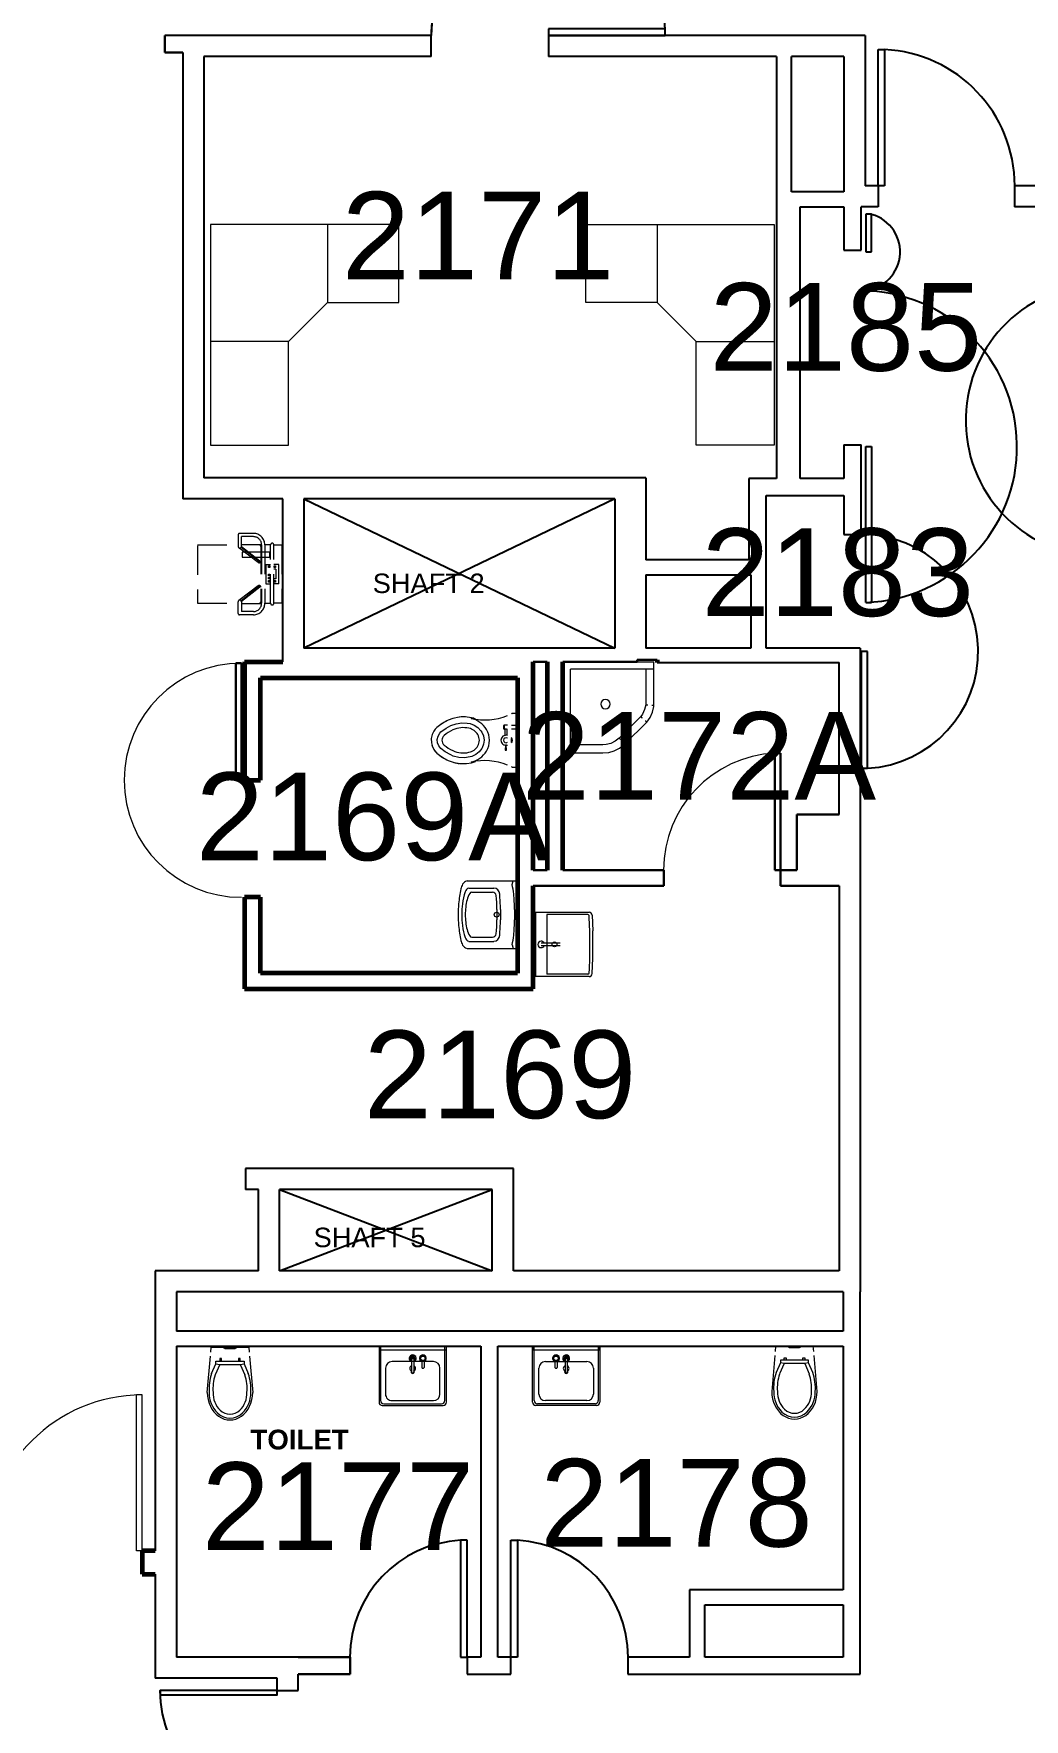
# Model space of a CAD drawing. Header units: inches. Extents: x -281 to 5521, y -151 to 3105.
# Drawn here: x 4434 to 4739, y 1629 to 2148 of the extents above; entities that cross this region are included whole.
import ezdxf

# ---------------------------------------------------------------- set-up
doc = ezdxf.new("R2010")
doc.units = ezdxf.units.IN
doc.header["$LTSCALE"] = 48
doc.header["$MEASUREMENT"] = 0
doc.linetypes.add('Hidden', pattern=[0.28125, 0.1875, -0.09375])
doc.layers.get('0').update_dxf_attribs({"linetype": 'CONTINUOUS'})
for name, color, linetype in [('A-ANNO-RNUM', 4, 'CONTINUOUS'), ('A-ANNO-TEXT', 4, 'CONTINUOUS'), ('A-DOOR', 2, 'CONTINUOUS'), ('A-SHAFT', 1, 'CONTINUOUS'), ('A-WALL-FULL', 6, 'CONTINUOUS')]:
    doc.layers.add(name, color=color, linetype=linetype)
for name, color, linetype, lineweight in [('A-FURN-1', 8, 'CONTINUOUS', 13), ('P-SANR-FIXT', 2, 'CONTINUOUS', 9), ('Q-SPCQ', 91, 'CONTINUOUS', 9)]:
    doc.layers.add(name, color=color, linetype=linetype, lineweight=lineweight)
doc.styles.add('ARIAL', font='arial.ttf')
doc.styles.add('Arial_B', font='arialbd.ttf', dxfattribs={"height": 6.088537})

# ---------------------------------------------------------------- blocks, each defined once
blk = doc.blocks.new('*U151')
for p, q in [((0, 0), (0, 0)), ((-46, 0), (-46, 0))]:
    blk.add_line(p, q)
blk.add_lwpolyline([(0, 0), (0, -46), (-1.75, -46), (-1.75, 0)], close=True)
blk.add_arc((0, 0), 46, 180, 270)
blk = doc.blocks.new('RA Door-Sngl Flsh - 3_-6_ x 7_-0_ NRS-737608-FIRE LIFE SAFETY PLAN- 2ND FLOOR')
at = {"layer": 'A-DOOR'}
for p, q in [((21, 4.625), (21, 2.625)), ((63, 4.625), (21, 4.625)), ((21, 2.625), (63, 2.625)), ((63, 2.625), (63, 4.625))]:
    blk.add_line(p, q, dxfattribs=at)
blk.add_arc((21, 2.625), 42.048, 2.72631, 180, dxfattribs=at)
blk = doc.blocks.new('RA Door-Sngl Flsh - 3_-0_ x 7_-0_ 90 MIN_-1559721-FIRE LIFE SAFETY PLAN- 2ND FLOOR')
at = {"layer": 'A-DOOR'}
for p, q in [((18, 5.25), (18, 3.25)), ((54, 5.25), (18, 5.25)), ((54, 3.25), (54, 5.25)), ((18, 3.25), (54, 3.25))]:
    blk.add_line(p, q, dxfattribs=at)
for start in [3.1798, 170.8186]:
    blk.add_arc((18, 3.25), 36.06, start, 180, dxfattribs=at)
blk = doc.blocks.new('RA Door-Sngl Flsh - 3_-6_ x 7_-0_ 90 MIN-782530-FIRE LIFE SAFETY PLAN- 2ND FLOOR')
at = {"layer": 'A-DOOR'}
for p, q in [((19, -3.25), (21, -3.25)), ((19, -45.25), (19, -3.25)), ((21, -3.25), (21, -45.25)), ((21, -45.25), (19, -45.25))]:
    blk.add_line(p, q, dxfattribs=at)
blk.add_arc((21, -3.25), 42.05, 180, 267.2737, dxfattribs=at)
blk = doc.blocks.new('Work Station Temp - 96_ x 96_-1623091-SECOND FLOOR PLAN')
at = {"layer": 'A-FURN-1'}
for p, q in [((-3.19, -21.49), (-3.19, -89.49)), ((54.81, -21.49), (-3.19, -21.49)), ((32.81, -21.49), (32.81, -45.49)), ((54.81, -45.49), (54.81, -21.49)), ((20.81, -57.49), (32.81, -45.49)), ((32.81, -45.49), (54.81, -45.49)), ((20.81, -57.49), (-3.19, -57.49)), ((20.81, -89.49), (20.81, -57.49)), ((-3.19, -89.49), (20.81, -89.49))]:
    blk.add_line(p, q, dxfattribs=at)
blk = doc.blocks.new('Work Station Temp - 96_ x 96_-1623519-SECOND FLOOR PLAN')
at = {"layer": 'A-FURN-1'}
for p, q in [((-3.19, 89.49), (20.81, 89.49)), ((-3.19, 21.49), (-3.19, 89.49)), ((20.81, 89.49), (20.81, 57.49)), ((20.81, 57.49), (-3.19, 57.49)), ((20.81, 57.49), (32.81, 45.49)), ((32.81, 45.49), (54.81, 45.49)), ((32.81, 21.49), (32.81, 45.49)), ((54.81, 45.49), (54.81, 21.49)), ((54.81, 21.49), (-3.19, 21.49))]:
    blk.add_line(p, q, dxfattribs=at)
blk = doc.blocks.new('Sink-Kohler - Sink-Kohler-Soho-K-2084-1501764-SECOND FLOOR INFUSION PLAN')
at = {"layer": 'P-SANR-FIXT'}
for p, q in [((-10.38, -15.53), (-10.38, 0)), ((10.38, -15.53), (10.38, 0)), ((-9.31, -1.67), (-10.38, -1.34)), ((-1.61, -0.9), (1.61, -0.9)), ((9.31, -1.67), (10.38, -1.34)), ((-8.21, -14.97), (-8.21, -7.33)), ((-6.92, -14.06), (-6.92, -7.69)), ((-1.61, -5.22), (1.61, -5.22)), ((-1.61, -6.33), (1.61, -6.33)), ((6.92, -14.06), (6.92, -7.69)), ((8.21, -14.97), (8.21, -7.33))]:
    blk.add_line(p, q, dxfattribs=at)
blk.add_circle((0, -6.41), 0.75, dxfattribs=at)
for centre, radius, start, end in [((-4.6, -19.75), 18.68, 95.3942, 104.6058), ((-1.01, -57.75), 56.85, 90.6058, 95.3942), ((1.01, -57.75), 56.85, 84.6058, 89.3942), ((4.6, -19.75), 18.68, 75.3942, 84.6058), ((-6.35, -7.33), 1.85, 90, 180), ((-5.75, -7.69), 1.16, 99.768, 180), ((-1.01, -62.08), 56.85, 90.6058, 95.3942), ((-1.01, -63.18), 56.85, 90.6058, 94.9838), ((1.01, -62.08), 56.85, 84.6058, 89.3942), ((1.01, -63.18), 56.85, 85.0162, 89.3942), ((5.75, -7.69), 1.16, 0, 80.232), ((6.35, -7.33), 1.85, 0, 90), ((-8.45, -15.14), 1.97, 191.3986, 242.6014), ((-6.4, -14.31), 1.92, 199.9241, 250.0759), ((-6.07, -13.97), 0.846, 186.0752, 237.1421), ((-3.08, -9.34), 6.35, 237.1421, 256.0794), ((0.03, 3.21), 19.29, 256.0794, 269.9206), ((-0.03, 3.21), 19.29, 270.0794, 283.9206), ((3.08, -9.34), 6.35, 283.9206, 302.8579), ((6.07, -13.97), 0.846, 302.8579, 353.9248), ((6.4, -14.31), 1.92, 289.9241, 340.0759), ((8.45, -15.14), 1.97, 297.3986, 348.6014), ((-6.77, -11.91), 5.61, 242.6014, 258.0759), ((1.4, 26.8), 45.17, 258.0759, 263.9241), ((-1.72, -1.42), 15.64, 250.0759, 263.9241), ((-0.04, 14.38), 31.53, 263.9241, 270.0759), ((-0.04, 13.24), 31.53, 263.9241, 270.0759), ((0.04, 14.38), 31.53, 269.9241, 276.0759), ((0.04, 13.24), 31.53, 269.9241, 276.0759), ((1.72, -1.42), 15.64, 276.0759, 289.9241), ((-1.4, 26.8), 45.17, 276.0759, 281.9241), ((6.77, -11.91), 5.61, 281.9241, 297.3986)]:
    blk.add_arc(centre, radius, start, end, dxfattribs=at)
blk = doc.blocks.new('Sink_Houskeeping - Cast_Iron-0-White-835367-SECOND FLOOR INFUSION PLAN')
at = {"layer": 'P-SANR-FIXT'}
for p, q in [((-11.79, 14), (-14, 14)), ((-14, 13.12), (-14, 14)), ((-14, 8.87), (-14, 13.12)), ((-0.7, 14), (-11.79, 14)), ((-11.79, 14), (-11.79, 13.12)), ((-11.79, 13.12), (-11.79, -11.73)), ((-11.79, 11.5), (-0.81, 11.5)), ((11.25, 5.07), (4.53, 11.79)), ((2.85, 9.94), (9.47, 3.32)), ((11.5, -1.7), (11.5, -11.73)), ((14, -11.73), (14, -1.7)), ((13.12, -11.73), (-11.79, -11.73)), ((13.12, -11.73), (14, -11.73)), ((14, -14), (14, -11.73))]:
    blk.add_line(p, q, dxfattribs=at)
at = {"layer": 'P-SANR-FIXT', "flags": 128}
for points in [[(-0.81, 11.5), (0.67, 11.15), (2.05, 10.5), (2.85, 9.94)], [(4.53, 11.79), (3.07, 12.8), (1.45, 13.53), (-0.27, 13.95), (-0.67, 14)], [(9.47, 3.32), (9.48, 3.33), (9.53, 3.38), (9.6, 3.44), (9.69, 3.53), (9.79, 3.64), (9.9, 3.75)], [(9.47, 3.32), (10.41, 2.11), (11.08, 0.74), (11.44, -0.75), (11.5, -1.7)], [(14, -1.7), (13.84, 0.07), (13.36, 1.78), (12.57, 3.37), (11.51, 4.79), (11.25, 5.07)]]:
    blk.add_lwpolyline(points, dxfattribs=at)
at = {"layer": 'P-SANR-FIXT'}
for start, end in [(0, 180), (180, 360)]:
    blk.add_arc((-1.03, -0.91), 1.44, start, end, dxfattribs=at)
for points in [[(-0.81, 11.5), (-0.81, 11.5), (-0.81, 11.56), (-0.8, 11.79), (-0.78, 12), (-0.78, 12.11)], [(-0.7, 13.39), (-0.7, 13.5), (-0.69, 13.71), (-0.67, 13.94), (-0.67, 14), (-0.67, 14)], [(10.81, 4.65), (10.85, 4.68), (10.89, 4.72), (10.93, 4.76)], [(10.93, 4.76), (10.96, 4.79), (11, 4.83), (11.03, 4.86)], [(11.03, 4.86), (11.06, 4.89), (11.09, 4.92), (11.12, 4.95)], [(11.12, 4.95), (11.15, 4.97), (11.17, 5), (11.19, 5.02)], [(11.19, 5.02), (11.23, 5.05), (11.25, 5.07), (11.25, 5.07)]]:
    blk.add_open_spline(points, degree=3, dxfattribs=at)
for points, knots in [([(2.85, 9.94), (2.85, 9.94), (2.86, 9.95), (2.91, 10.01), (3, 10.11), (3.08, 10.2), (3.16, 10.29), (3.23, 10.36), (3.26, 10.39)], [-1, -1, -1, -1, -0.857143, -0.571429, -0.428571, -0.285714, -0.142857, 0, 0, 0, 0]), ([(4.12, 11.34), (4.16, 11.39), (4.26, 11.49), (4.39, 11.64), (4.5, 11.76), (4.53, 11.79), (4.53, 11.79)], [-1, -1, -1, -1, -0.785714, -0.571429, -0.285714, 0, 0, 0, 0])]:
    blk.add_open_spline(points, degree=3, knots=knots, dxfattribs=at)
blk = doc.blocks.new('Single-Flush - 36_ x 84_-736925-SECOND FLOOR INFUSION PLAN')
at = {"layer": 'A-DOOR', "lineweight": 30}
for p, q in [((16.25, 2.44), (16.25, 38.46)), ((18, 38.46), (16.25, 38.46)), ((18, 2.44), (18, 38.46)), ((18, 2.44), (16.25, 2.44))]:
    blk.add_line(p, q, dxfattribs=at)
at = {"layer": 'A-DOOR', "lineweight": 9}
blk.add_arc((18, 2.44), 36.07, 92.7812, 180, dxfattribs=at)
blk = doc.blocks.new('Single-Flush 180swing - 36_ x 84_ 180 SWING-1380681-SECOND FLOOR INFUSION PLAN')
at = {"layer": 'A-DOOR', "lineweight": 30}
for p, q in [((18, 5.1875), (54, 5.1875)), ((18, 3.4375), (18, 5.1875)), ((18, 3.4375), (54, 3.4375)), ((54, 3.4375), (54, 5.1875))]:
    blk.add_line(p, q, dxfattribs=at)
at = {"layer": 'A-DOOR', "lineweight": 9}
blk.add_arc((18, 3.4375), 36.0666, 360, 180, dxfattribs=at)
blk = doc.blocks.new('5002 - 5002-1042310-SECOND FLOOR INFUSION PLAN')
at = {"layer": 'Q-SPCQ', "linetype": 'Hidden', "lineweight": 18}
for p, q in [((-9, -2.5), (-9, 0)), ((-9, 0), (9, 0)), ((9, -2.5), (-9, -2.5)), ((9, -3.5), (-9, -3.5)), ((-9, -3.5), (-9, -5.25)), ((-5.25, -3.75), (-6.75, -3.75)), ((-6.75, -3.75), (-6.75, -12.25)), ((-5.25, -12.25), (-5.25, -3.75)), ((-3, -1), (-3, -2.5)), ((3, -1), (-3, -1)), ((-3, -5), (-3, -3.5)), ((-3, -5), (3, -5)), ((-2.5, -2.43), (-2.5, -1.97)), ((-2.5, -1.97), (-2, -1.97)), ((-2, -2.43), (-2.5, -2.43)), ((-2.5, -4.17), (-2.5, -3.7)), ((-2.5, -3.7), (-2, -3.7)), ((-2, -4.17), (-2.5, -4.17)), ((-2, -1.97), (-2, -2.43)), ((-2, -3.7), (-2, -4.17)), ((-1.5, -1.87), (1.5, -1.87)), ((-1.5, -1.87), (-1.5, -2.5)), ((0, -4.17), (0, -3.7)), ((0, -3.7), (0.5, -3.7)), ((0.5, -4.17), (0, -4.17)), ((0.5, -3.7), (0.5, -4.17)), ((1, -4.17), (1, -3.7)), ((1, -3.7), (1.5, -3.7)), ((1.5, -4.17), (1, -4.17)), ((1.5, -1.87), (1.5, -2.5)), ((1.5, -3.7), (1.5, -4.17)), ((2, -2.43), (2, -1.97)), ((2, -1.97), (2.5, -1.97)), ((2.5, -2.43), (2, -2.43)), ((2, -4.17), (2, -3.7)), ((2, -3.7), (2.5, -3.7)), ((2.5, -4.17), (2, -4.17)), ((2.5, -1.97), (2.5, -2.43)), ((2.5, -3.7), (2.5, -4.17)), ((3, -1), (3, -2.5)), ((3, -5), (3, -3.5)), ((9, 0), (9, -2.5)), ((9, -5.25), (9, -3.5)), ((-12.54, -8.79), (-12.54, -13.04)), ((-11.54, -8.79), (-11.54, -12.47)), ((-9, -5.25), (9, -5.25)), ((-9, -6.25), (-9, -12.47)), ((-9, -6.25), (9, -6.25)), ((-9, -6.5), (9.04, -6.5)), ((-4.03, -6.86), (-8.42, -12.48)), ((-3.83, -7.02), (-8.19, -12.58)), ((-3.6, -7.3), (-8.1, -13.3)), ((3.6, -7.3), (8.1, -13.3)), ((3.83, -7.02), (8.19, -12.58)), ((4.03, -6.86), (8.42, -12.48)), ((9.04, -12.47), (9.04, -6.22)), ((11.54, -8.79), (11.54, -12.47)), ((12.54, -8.79), (12.54, -13.04)), ((-12.1, -13.47), (-8.5, -13.47)), ((-8.5, -12.47), (-11.54, -12.47)), ((-9, -26), (-9, -13.47)), ((-6.75, -12.25), (-5.25, -12.25)), ((8.5, -12.47), (11.54, -12.47)), ((12.1, -13.47), (8.5, -13.47)), ((9, -26), (9, -13.47)), ((-8.75, -26), (9, -26))]:
    blk.add_line(p, q, dxfattribs=at)
for centre, radius, start, end in [((-9, -3), 0.5, 90, 270), ((9, -3), 0.5, 270, 90), ((-9, -8.79), 3.54, 90, 180), ((-9, -8.79), 2.54, 90, 180), ((-8.5, -7), 0.5, 90, 180), ((-3.93, -6.94), 0.125, 322, 142), ((-4, -7), 0.5, 323.1301, 90), ((4, -7), 0.5, 90, 216.8699), ((3.93, -6.94), 0.125, 38, 218), ((8.5, -7), 0.5, 360, 90), ((9, -8.79), 3.54, 0, 90), ((9, -8.79), 2.54, 0, 90), ((-12.1, -13.04), 0.438, 180, 270), ((-8.5, -12.97), 0.5, 270, 90), ((8.5, -12.97), 0.5, 90, 270), ((12.1, -13.04), 0.438, 270, 0)]:
    blk.add_arc(centre, radius, start, end, dxfattribs=at)
blk = doc.blocks.new('Toilet-Kohler-Kingston-4325 - Vitreous_China-0-White-1489631-SECOND FLOOR INFUSION PLAN')
at = {"layer": 'P-SANR-FIXT'}
for p, q in [((1636.7, 754.12), (1635.38, 754.55)), ((1649.52, 755.85), (1647.89, 755.85)), ((1649.52, 752.37), (1649.52, 755.85)), ((1647.77, 748.1), (1647.7, 748.16)), ((1647.77, 747.1), (1647.77, 748.1)), ((1649.52, 739.35), (1649.52, 750.83)), ((1647.7, 747.04), (1647.77, 747.1)), ((1635.38, 740.65), (1636.63, 741.08)), ((1647.89, 739.35), (1649.52, 739.35))]:
    blk.add_line(p, q, dxfattribs=at)
at = {"layer": 'P-SANR-FIXT', "flags": 128}
for points in [[(1628.27, 753.8), (1626.38, 752.75), (1624.8, 751.55)], [(1635.38, 754.55), (1633.5, 754.81), (1631.6, 754.74), (1629.73, 754.35), (1628.27, 753.8)], [(1629.04, 752.12), (1630.68, 752.69), (1632.4, 752.95), (1634.14, 752.89), (1634.98, 752.74)], [(1624.8, 751.55), (1623.94, 750.57), (1623.34, 749.42), (1623.04, 748.14), (1623.07, 746.84), (1623.42, 745.58), (1624.07, 744.45), (1624.8, 743.65)], [(1626.03, 745.04), (1625.36, 745.85), (1624.96, 746.82), (1624.88, 747.87), (1625.12, 748.89), (1625.66, 749.78), (1626.03, 750.16)], [(1626.03, 750.16), (1627.64, 751.36), (1629.04, 752.12)], [(1634.98, 752.74), (1636.26, 752.29), (1637.4, 751.54), (1638.33, 750.55), (1638.63, 750.09)], [(1638.63, 750.09), (1639.13, 748.93), (1639.31, 747.69), (1639.17, 746.44), (1638.72, 745.27), (1638.63, 745.12)], [(1624.8, 743.65), (1626.53, 742.35), (1628.27, 741.4)], [(1629.04, 743.09), (1627.29, 744.07), (1626.03, 745.04)], [(1634.98, 742.46), (1633.25, 742.24), (1631.52, 742.34), (1629.83, 742.76), (1629.04, 743.09)], [(1638.63, 745.12), (1637.8, 744.04), (1636.74, 743.19), (1635.51, 742.61), (1634.98, 742.46)], [(1628.27, 741.4), (1630.06, 740.76), (1631.93, 740.43), (1633.84, 740.42), (1635.38, 740.65)]]:
    blk.add_lwpolyline(points, dxfattribs=at)
at = {"layer": 'P-SANR-FIXT'}
for centre, radius, start, end in [((1634.25, 740.79), 14.32, 114.704, 131.296), ((1632.93, 743.67), 11.16, 86.648, 96), ((1639.48, 772.7), 18.83, 257.296, 291.8111), ((1633.72, 747.17), 7.34, 30.704, 77.296), ((1633.72, 747.17), 7.56, 67.1743, 77.296), ((1639.48, 772.7), 18.83, 295.9548, 296.5385), ((1628.27, 747.6), 5.26, 131.296, 147.5306), ((1628.27, 747.6), 1.93, 131.296, 228.704), ((1634.25, 740.79), 11, 114.704, 131.296), ((1632.93, 743.67), 7.83, 77.296, 114.704), ((1633.72, 747.17), 4.24, 30.704, 77.296), ((1634.45, 747.6), 3.4, 329.296, 30.704), ((1634.45, 747.6), 6.49, 329.296, 30.704), ((1646.77, 747.6), 1.25, 0, 40.9514), ((1646.77, 747.6), 1.25, 319.0486, 0), ((1628.27, 747.6), 5.26, 196.2347, 228.704), ((1634.25, 754.41), 14.32, 228.704, 245.296), ((1634.25, 754.41), 11, 228.704, 245.296), ((1632.93, 751.54), 7.83, 245.296, 282.704), ((1633.72, 748.03), 4.24, 282.704, 329.296), ((1633.72, 748.03), 7.34, 282.704, 329.296), ((1632.93, 751.54), 11.16, 254.648, 264), ((1639.48, 722.5), 18.83, 68.2027, 102.704), ((1633.72, 748.03), 7.56, 282.704, 292.8257), ((1639.48, 722.5), 18.83, 63.4615, 64.0799)]:
    blk.add_arc(centre, radius, start, end, dxfattribs=at)
blk = doc.blocks.new('Flush valve - LH - FLUSH VALVE-1600519-SECOND FLOOR INFUSION PLAN')
at = {"layer": 'P-SANR-FIXT'}
for p, q in [((-1.5, 0.12), (-3.1, 0.23)), ((-3.1, 0.2), (-3.1, 0)), ((-3.1, 0), (-3.1, -0.19)), ((-1.43, 0.38), (-1.5, 0.38)), ((-1.5, 0.14), (-1.5, 0.33)), ((3.48, 0.38), (1.43, 0.38)), ((3.39, 0.5), (3.39, 0.27)), ((4.61, 0.5), (3.39, 0.5)), ((3.5, 0.75), (3.5, 0.5)), ((4.5, 0.75), (3.5, 0.75)), ((3.5, 0.22), (3.5, 0)), ((3.5, 0), (3.5, -0.22)), ((4.5, 0.5), (4.5, 0.75)), ((4.61, -0.44), (4.61, 0.5)), ((-3.1, -0.22), (-1.5, -0.11)), ((-1.5, -0.32), (-1.5, -0.14)), ((-1.5, -0.37), (-1.43, -0.37)), ((1.43, -0.37), (3.48, -0.37)), ((3.36, -3.14), (3.21, -3.56)), ((4.64, -3.14), (3.36, -3.14)), ((3.39, -0.27), (3.39, -0.44)), ((3.5, -1.69), (3.5, -3.14)), ((4.5, -3.14), (4.5, -1.69)), ((4.79, -3.56), (4.64, -3.14))]:
    blk.add_line(p, q, dxfattribs=at)
for radius, start, end in [(1.53, 90, 197.1934), (0.751, 90, 217.1868), (1.53, 342.8066, 90), (0.751, 322.8132, 90)]:
    blk.add_arc((0, 0), radius, start, end, dxfattribs=at)
blk = doc.blocks.new('Sink-Kohler K-2084 with sensor faucet - Sink-Kohler K-2084 with sensor faucet-281926-SECOND FLOOR INFUSION PLAN')
at = {"layer": 'P-SANR-FIXT'}
for p, q in [((-9.91, -17.06), (-9.91, 0)), ((9.91, -0.51), (-9.91, -0.51)), ((9.17, -4.04), (-9.17, -4.04)), ((-9.17, -16.66), (-9.17, -4.04)), ((-0.37, -4.79), (-0.37, -5.67)), ((0.38, -5.67), (0.38, -4.79)), ((9.17, -16.66), (9.17, -4.04)), ((9.91, 0), (9.91, -17.06)), ((-9, -17.97), (-4.21, -18.22)), ((-4.21, -18.22), (4.21, -18.22)), ((9, -17.97), (4.21, -18.22))]:
    blk.add_line(p, q, dxfattribs=at)
at = {"layer": 'P-SANR-FIXT', "flags": 128}
for points in [[(-0.37, -2.29), (-0.37, -2.45), (-0.37, -2.91), (-0.37, -3.62), (-0.37, -4.47), (-0.37, -4.79)], [(0.38, -4.79), (0.38, -3.91), (0.38, -3.14), (0.38, -2.58), (0.38, -2.31), (0.38, -2.29)], [(-0.37, -5.67), (-0.37, -6.55), (-0.37, -7.32), (-0.37, -7.87), (-0.37, -8.15), (-0.37, -8.17)], [(0.38, -8.17), (0.38, -8.01), (0.38, -7.54), (0.38, -6.84), (0.38, -5.98), (0.38, -5.67)]]:
    blk.add_lwpolyline(points, dxfattribs=at)
at = {"layer": 'P-SANR-FIXT'}
blk.add_circle((0, -6.41), 0.75, dxfattribs=at)
for centre, radius, start, end in [((0, -2.29), 1, 360, 180), ((0, -2.29), 1, 180, 248.0606), ((0, -2.29), 1, 292.5389, 360), ((-9, -17.06), 0.912, 180, 270), ((-8.74, -16.66), 0.432, 180, 270), ((-0.23, 140.96), 158.28, 266.9175, 273.3082), ((8.74, -16.66), 0.432, 293.1383, 0), ((9, -17.06), 0.912, 270, 360)]:
    blk.add_arc(centre, radius, start, end, dxfattribs=at)
blk = doc.blocks.new('RA Door-Sngl Flsh - 3_-0_ x 7_-0_ NRS-643953-FIRE LIFE SAFETY PLAN- 2ND FLOOR')
at = {"layer": 'A-DOOR'}
for p, q in [((16, -2.625), (18, -2.625)), ((16, -38.625), (16, -2.625)), ((18, -2.625), (18, -38.625)), ((18, -38.625), (16, -38.625))]:
    blk.add_line(p, q, dxfattribs=at)
blk.add_arc((18, -2.625), 36.056, 180, 266.82017, dxfattribs=at)
blk = doc.blocks.new('RA Door-Sngl Flsh - 3_-0_ x 7_-0_ NRS-892230-FIRE LIFE SAFETY PLAN- 2ND FLOOR')
at = {"layer": 'A-DOOR'}
for p, q in [((16, 38.625), (16, 2.625)), ((18, 38.625), (16, 38.625)), ((18, 2.625), (18, 38.625)), ((16, 2.625), (18, 2.625))]:
    blk.add_line(p, q, dxfattribs=at)
blk.add_arc((18, 2.625), 36.056, 93.17983, 180, dxfattribs=at)
blk = doc.blocks.new('If_toilet_wall_hung_6505 - MANIFOLD_Wall_Hung_WC-641493-FIRE LIFE SAFETY PLAN- 2ND FLOOR')
at = {"layer": 'P-SANR-FIXT'}
for p, q in [((-1.97, 0), (1.97, 0)), ((-6.99, -13.98), (-6.05, -2.84)), ((-5.94, -1.59), (-5.81, 0)), ((-5.81, 0), (5.81, 0)), ((-5.65, -8.14), (-4.34, -5.12)), ((-4.34, -4.33), (4.32, -4.33)), ((-4.34, -5.12), (-4.34, -4.33)), ((-4.34, -5.12), (-3.16, -5.36)), ((-3.16, -3.54), (-3.16, -4.33)), ((-2.57, -3.54), (-3.16, -3.54)), ((-2.57, -4.33), (-2.57, -3.54)), ((-1.57, -0.39), (1.57, -0.39)), ((1.57, -0.39), (-1.57, -0.39)), ((-1.57, -0.39), (1.57, -0.39)), ((2.57, -3.54), (2.57, -4.33)), ((3.16, -3.54), (2.57, -3.54)), ((3.14, -5.36), (4.33, -5.12)), ((3.16, -4.33), (3.16, -3.54)), ((4.32, -4.33), (4.32, -5.12)), ((4.32, -5.12), (5.64, -8.14)), ((5.81, 0), (5.94, -1.59)), ((6.05, -2.84), (6.99, -13.98)), ((-3.16, -5.36), (-4.55, -8.56)), ((-3.16, -5.36), (3.14, -5.36)), ((3.16, -5.36), (4.55, -8.56))]:
    blk.add_line(p, q, dxfattribs=at)
for centre, radius, start, end in [((8.01, -12.87), 14.46, 160.8863, 184.3848), ((8.01, -12.87), 13.28, 161.0772, 184.6521), ((-8.01, -12.87), 13.28, 355.3479, 18.9228), ((-8.03, -12.87), 14.46, 355.6152, 19.1137), ((2.11, -14.2), 8.52, 178.4765, 225.5088), ((2.11, -14.2), 7.34, 178.0082, 225.4947), ((-2.11, -14.2), 7.34, 314.5053, 1.9918), ((-2.13, -14.2), 8.52, 314.4912, 1.5235), ((-0.01, -16.34), 5.51, 225.6791, 314.3209), ((-0.02, -16.38), 4.29, 225.4947, 270.3084), ((0.02, -16.38), 4.29, 269.6916, 314.5053)]:
    blk.add_arc(centre, radius, start, end, dxfattribs=at)
blk.add_ellipse((0, -13.98), major_axis=(0, 8.46), ratio=0.825581, start_param=1.570796, end_param=4.712389, dxfattribs=at)
for points, knots in [([(-1.57, -0.39), (-1.61, -0.39), (-1.66, -0.39), (-1.73, -0.36), (-1.76, -0.35), (-1.79, -0.33), (-1.82, -0.31), (-1.85, -0.28), (-1.87, -0.26), (-1.89, -0.23), (-1.92, -0.2), (-1.94, -0.15), (-1.96, -0.09), (-1.97, -0.03), (-1.97, 0)], [0, 0, 0, 0, 0.166667, 0.25, 0.333333, 0.375, 0.416667, 0.5, 0.541667, 0.583333, 0.666667, 0.75, 0.833333, 1, 1, 1, 1]), ([(1.97, 0), (1.97, -0.03), (1.96, -0.09), (1.94, -0.15), (1.92, -0.2), (1.89, -0.23), (1.87, -0.26), (1.85, -0.28), (1.82, -0.31), (1.79, -0.33), (1.76, -0.35), (1.73, -0.36), (1.66, -0.39), (1.61, -0.39), (1.57, -0.39)], [-1, -1, -1, -1, -0.833333, -0.75, -0.666667, -0.583333, -0.541667, -0.5, -0.416667, -0.375, -0.333333, -0.25, -0.166667, 0, 0, 0, 0])]:
    blk.add_open_spline(points, degree=3, knots=knots, dxfattribs=at)
blk = doc.blocks.new('Sink-Wall-Rectangular_Single Lever Faucet 2302 - 20_ x 18_-313062-FIRE LIFE SAFETY PLAN- 2ND FLOOR')
at = {"layer": 'P-SANR-FIXT'}
for p, q in [((1.18, 18.94), (1.18, 1.69)), ((1.68, 18.44), (1.68, 1.69)), ((20.93, 19.94), (2.18, 19.94)), ((20.43, 19.44), (2.68, 19.44)), ((3.18, 16.44), (3.18, 8.44)), ((17.93, 18.44), (5.18, 18.44)), ((19.93, 8.44), (19.93, 16.44)), ((21.43, 1.69), (21.43, 18.44)), ((21.93, 1.69), (21.93, 18.94)), ((5.18, 6.44), (17.93, 6.44)), ((8.07, 6.15), (8.07, 8.25)), ((8.8, 6.15), (8.8, 8.25)), ((12.45, 5.44), (10.67, 5.44)), ((11.22, 5.44), (11.22, 9.62)), ((11.9, 5.44), (11.9, 9.62)), ((1.18, 2.9), (1.18, 1.69)), ((1.18, 2.9), (1.68, 2.9)), ((1.68, 2.9), (21.43, 2.9)), ((21.43, 2.9), (21.93, 2.9)), ((21.93, 1.69), (21.93, 2.9))]:
    blk.add_line(p, q, dxfattribs=at)
blk.add_circle((8.43, 5.44), 0.689, dxfattribs=at)
for centre, radius, start, end in [((2.18, 18.94), 1, 90, 180), ((2.68, 18.44), 1, 90, 180), ((5.18, 16.44), 2, 90, 180), ((17.93, 16.44), 2, 360, 90), ((20.43, 18.44), 1, 360, 90), ((20.93, 18.94), 1, 360, 90), ((5.18, 8.44), 2, 180, 270), ((8.43, 5.44), 1.06, 109.9934, 70.0066), ((8.43, 5.44), 0.93, 112.9815, 67.0185), ((8.43, 8.06), 0.411, 27.8506, 152.1494), ((8.43, 5.59), 0.668, 57.0561, 122.9439), ((11.56, 5.44), 1.06, 108.654, 71.346), ((11.56, 8.55), 0.887, 117.6108, 180), ((11.56, 8.55), 0.887, 180, 247.4658), ((11.56, 5.44), 0.671, 120.4511, 59.5489), ((11.56, 9.62), 0.5, 312.8192, 227.1808), ((11.56, 9.62), 0.34, 0, 180), ((11.56, 5.44), 0.34, 180, 360), ((11.56, 8.55), 0.887, 292.5342, 0), ((11.56, 8.55), 0.887, 0, 62.3892), ((17.93, 8.44), 2, 270, 360)]:
    blk.add_arc(centre, radius, start, end, dxfattribs=at)
blk = doc.blocks.new('Sink-Wall-Rectangular_Single Lever Faucet 2302 - 20_ x 18_-313063-FIRE LIFE SAFETY PLAN- 2ND FLOOR')
at = {"layer": 'P-SANR-FIXT'}
for p, q in [((1.18, -18.94), (1.18, -1.69)), ((1.18, -1.69), (1.18, -2.9)), ((1.68, -2.9), (1.18, -2.9)), ((1.68, -18.44), (1.68, -1.69)), ((21.43, -2.9), (1.68, -2.9)), ((21.43, -1.69), (21.43, -18.44)), ((21.93, -2.9), (21.43, -2.9)), ((21.93, -1.69), (21.93, -18.94)), ((21.93, -2.9), (21.93, -1.69)), ((3.18, -16.44), (3.18, -8.44)), ((5.18, -6.44), (17.93, -6.44)), ((8.07, -6.15), (8.07, -8.25)), ((8.8, -6.15), (8.8, -8.25)), ((12.45, -5.44), (10.67, -5.44)), ((11.22, -5.44), (11.22, -9.62)), ((11.9, -5.44), (11.9, -9.62)), ((19.93, -8.44), (19.93, -16.44)), ((20.93, -19.94), (2.18, -19.94)), ((20.43, -19.44), (2.68, -19.44)), ((17.93, -18.44), (5.18, -18.44))]:
    blk.add_line(p, q, dxfattribs=at)
blk.add_circle((8.43, -5.44), 0.689, dxfattribs=at)
for centre, radius, start, end in [((8.43, -5.44), 1.06, 289.9934, 250.0066), ((8.43, -5.44), 0.93, 292.9815, 247.0185), ((11.56, -5.44), 1.06, 288.654, 251.346), ((11.56, -5.44), 0.671, 300.4511, 239.5489), ((11.56, -5.44), 0.34, 0, 180), ((5.18, -8.44), 2, 90, 180), ((8.43, -5.59), 0.668, 237.0561, 302.9439), ((8.43, -8.06), 0.411, 207.8506, 332.1494), ((11.56, -8.55), 0.887, 112.5342, 180), ((11.56, -8.55), 0.887, 180, 242.3892), ((11.56, -9.62), 0.5, 132.8192, 47.1808), ((11.56, -9.62), 0.34, 180, 0), ((11.56, -8.55), 0.887, 0, 67.4658), ((11.56, -8.55), 0.887, 297.6108, 0), ((17.93, -8.44), 2, 0, 90), ((2.18, -18.94), 1, 180, 270), ((2.68, -18.44), 1, 180, 270), ((5.18, -16.44), 2, 180, 270), ((17.93, -16.44), 2, 270, 0), ((20.43, -18.44), 1, 270, 0), ((20.93, -18.94), 1, 270, 0)]:
    blk.add_arc(centre, radius, start, end, dxfattribs=at)
blk = doc.blocks.new('If_toilet_wall_hung_6505 - MANIFOLD_Wall_Hung_WC-641537-FIRE LIFE SAFETY PLAN- 2ND FLOOR')
at = {"layer": 'P-SANR-FIXT'}
for p, q in [((-6.99, 13.98), (-6.05, 2.84)), ((6.05, 2.84), (6.99, 13.98)), ((-5.65, 8.14), (-4.34, 5.12)), ((-3.16, 5.36), (-4.55, 8.56)), ((-4.34, 5.12), (-3.16, 5.36)), ((-3.16, 5.36), (3.14, 5.36)), ((3.14, 5.36), (4.33, 5.12)), ((3.16, 5.36), (4.55, 8.56)), ((4.32, 5.12), (5.64, 8.14)), ((-5.94, 1.59), (-5.81, 0)), ((-5.81, 0), (5.81, 0)), ((-4.34, 5.12), (-4.34, 4.33)), ((-4.34, 4.33), (4.32, 4.33)), ((-3.16, 3.54), (-3.16, 4.33)), ((-2.57, 3.54), (-3.16, 3.54)), ((-2.57, 4.33), (-2.57, 3.54)), ((1.97, 0), (-1.97, 0)), ((1.57, 0.39), (-1.57, 0.39)), ((-1.57, 0.39), (1.57, 0.39)), ((1.57, 0.39), (-1.57, 0.39)), ((2.57, 3.54), (2.57, 4.33)), ((3.16, 3.54), (2.57, 3.54)), ((3.16, 4.33), (3.16, 3.54)), ((4.32, 4.33), (4.32, 5.12)), ((5.81, 0), (5.94, 1.59))]:
    blk.add_line(p, q, dxfattribs=at)
for centre, radius, start, end in [((-0.01, 16.34), 5.51, 45.6791, 134.3209), ((2.11, 14.2), 8.52, 134.4912, 181.5235), ((2.11, 14.2), 7.34, 134.5053, 181.9918), ((-0.02, 16.38), 4.29, 89.6916, 134.5053), ((0.02, 16.38), 4.29, 45.4947, 90.3084), ((-2.11, 14.2), 7.34, 358.0082, 45.4947), ((-2.13, 14.2), 8.52, 358.4765, 45.5088), ((8.01, 12.87), 14.46, 175.6152, 199.1137), ((8.01, 12.87), 13.28, 175.3479, 198.9228), ((-8.01, 12.87), 13.28, 341.0772, 4.6521), ((-8.03, 12.87), 14.46, 340.8863, 4.3848)]:
    blk.add_arc(centre, radius, start, end, dxfattribs=at)
blk.add_ellipse((0, 13.98), major_axis=(0, 8.46), ratio=0.825581, start_param=4.712389, end_param=7.853982, dxfattribs=at)
for points, knots in [([(-1.97, 0), (-1.97, 0.03), (-1.96, 0.09), (-1.94, 0.15), (-1.92, 0.2), (-1.89, 0.23), (-1.87, 0.26), (-1.85, 0.28), (-1.82, 0.31), (-1.78, 0.34), (-1.75, 0.35), (-1.72, 0.37), (-1.66, 0.39), (-1.61, 0.39), (-1.57, 0.39)], [0, 0, 0, 0, 0.166667, 0.25, 0.333333, 0.416667, 0.458333, 0.5, 0.583333, 0.666667, 0.708333, 0.75, 0.833333, 1, 1, 1, 1]), ([(1.57, 0.39), (1.61, 0.39), (1.66, 0.39), (1.73, 0.36), (1.76, 0.35), (1.79, 0.33), (1.82, 0.31), (1.85, 0.28), (1.87, 0.26), (1.89, 0.23), (1.92, 0.2), (1.94, 0.15), (1.96, 0.09), (1.97, 0.03), (1.97, 0)], [-1, -1, -1, -1, -0.833333, -0.75, -0.666667, -0.625, -0.583333, -0.5, -0.458333, -0.416667, -0.333333, -0.25, -0.166667, 0, 0, 0, 0])]:
    blk.add_open_spline(points, degree=3, knots=knots, dxfattribs=at)
blk = doc.blocks.new('RA Door-Sngl Flsh - 3_-0_ x 7_-0_ NRS-760836-FIRE LIFE SAFETY PLAN- 2ND FLOOR')
at = {"layer": 'A-DOOR'}
for p, q in [((18, 4.625), (18, 2.625)), ((54, 4.625), (18, 4.625)), ((18, 2.625), (54, 2.625)), ((54, 2.625), (54, 4.625))]:
    blk.add_line(p, q, dxfattribs=at)
blk.add_arc((18, 2.625), 36.056, 3.17983, 180, dxfattribs=at)
blk = doc.blocks.new('HINGED - UNEVENPAIR - F - INTERIOR - 5_-0_ x 7_-0_-1666755-SECOND FLOOR PLAN')
at = {"layer": 'A-DOOR'}
for p, q in [((-77.98, -4.13), (-77.98, -5.88)), ((-77.98, -4.13), (-30, -4.13)), ((-30, -4.13), (-30, -5.88)), ((41.6, -4.13), (30, -4.13)), ((30, -4.13), (30, -5.88)), ((41.6, -5.88), (41.6, -4.13)), ((-30, -5.88), (-77.98, -5.88)), ((30, -5.88), (41.6, -5.88))]:
    blk.add_line(p, q, dxfattribs=at)
for centre, radius, start, end in [((-30, -2.63), 48, 181.7908, 0), ((30, -2.63), 12, 180, 344.2861)]:
    blk.add_arc(centre, radius, start, end, dxfattribs=at)

msp = doc.modelspace()

# ---------------------------------------------------------------- linework, layer by layer
at = {"layer": 'A-DOOR', "lineweight": 9}
for p, q in [((4465.25, 1681), (4465.25, 1729)), ((4467, 1729), (4465.25, 1729)), ((4467, 1681), (4467, 1729)), ((4467, 1681), (4465.25, 1681))]:
    msp.add_line(p, q, dxfattribs=at)
msp.add_arc((4467, 1681), 48, 90, 180, dxfattribs=at)
at = {"layer": 'A-SHAFT'}
for p, q in [((4516.77, 2005), (4612.49, 1959)), ((4612.49, 2005), (4516.77, 1959)), ((4509.25, 1767.25), (4574.75, 1792.25)), ((4509.25, 1792.25), (4574.75, 1767.25))]:
    msp.add_line(p, q, dxfattribs=at)
at = {"layer": 'A-WALL-FULL'}
for p, q in [((4555.94, 2147.75), (4473.92, 2147.75)), ((4555.94, 2141.25), (4555.94, 2147.75)), ((4689.5, 2147.75), (4592, 2147.75)), ((4592, 2147.75), (4592, 2141.25)), ((4689.5, 2147.75), (4689.5, 2101.37)), ((4479.5, 2142.5), (4479.5, 2005)), ((4486, 2141.25), (4486, 2011.5)), ((4555.94, 2141.25), (4486, 2141.25)), ((4662.25, 2141.25), (4592, 2141.25)), ((4662.25, 2141.25), (4662.25, 2011.25)), ((4683, 2141.25), (4666.88, 2141.25)), ((4666.88, 2099.5), (4666.88, 2141.25)), ((4683, 2141.25), (4683, 2099.5)), ((4683, 2099.5), (4666.88, 2099.5)), ((4693.5, 2101.37), (4689.5, 2101.37)), ((4693.5, 2101.37), (4693.5, 2094.88)), ((4735.5, 2101.37), (4735.5, 2094.88)), ((4761.25, 2101.37), (4735.5, 2101.37)), ((4669.5, 2094.88), (4683, 2094.88)), ((4669.5, 2011.25), (4669.5, 2094.88)), ((4683, 2094.88), (4683, 2081.62)), ((4693.5, 2094.88), (4688.25, 2094.88)), ((4688.25, 2081.62), (4688.25, 2094.88)), ((4762.5, 2094.88), (4735.5, 2094.88)), ((4683, 2081.62), (4688.25, 2081.62)), ((4683, 2021.62), (4683, 2011.25)), ((4683, 2021.62), (4688.25, 2021.62)), ((4688.25, 1994), (4688.25, 2021.62)), ((4621.99, 2011.5), (4486, 2011.5)), ((4621.99, 2011.5), (4621.99, 1986.19)), ((4662.25, 2011.25), (4653.75, 2011.25)), ((4653.75, 2011.25), (4653.75, 1986.19)), ((4683, 2011.25), (4669.5, 2011.25)), ((4510.27, 2005), (4479.5, 2005)), ((4510.27, 1954.75), (4510.27, 2005)), ((4612.49, 2005), (4516.77, 2005)), ((4516.77, 2005), (4516.77, 1959)), ((4612.49, 2005), (4612.49, 1959)), ((4659, 2006), (4683, 2006)), ((4659, 1959), (4659, 2006)), ((4683, 2006), (4683, 1994)), ((4683, 1994), (4688.25, 1994)), ((4653.75, 1986.19), (4621.99, 1986.19)), ((4621.99, 1981.56), (4654.38, 1981.56)), ((4621.99, 1981.56), (4621.99, 1959)), ((4654.38, 1981.56), (4654.38, 1959)), ((4612.49, 1959), (4516.77, 1959)), ((4654.38, 1959), (4621.99, 1959)), ((4688, 1959), (4659, 1959)), ((4688, 1959), (4688, 1760.75)), ((4625.5, 1954.56), (4681.5, 1954.56)), ((4681.5, 1907.75), (4681.5, 1954.56)), ((4681.5, 1885.75), (4681.5, 1767.25)), ((4498.74, 1798.75), (4498.74, 1792.25)), ((4581.25, 1798.75), (4498.74, 1798.75)), ((4581.25, 1767.25), (4581.25, 1798.75)), ((4502.75, 1792.25), (4498.74, 1792.25)), ((4502.75, 1767.25), (4502.75, 1792.25)), ((4509.25, 1767.25), (4509.25, 1792.25)), ((4574.75, 1792.25), (4509.25, 1792.25)), ((4574.75, 1767.25), (4574.75, 1792.25)), ((4502.75, 1767.25), (4471, 1767.25)), ((4471, 1767.25), (4471, 1681)), ((4574.75, 1767.25), (4509.25, 1767.25)), ((4681.5, 1767.25), (4581.25, 1767.25)), ((4477.5, 1760.75), (4477.5, 1748.62)), ((4682.75, 1760.75), (4477.5, 1760.75)), ((4682.75, 1760.75), (4682.75, 1748.62)), ((4688, 1643), (4688, 1760.75)), ((4682.75, 1748.62), (4477.5, 1748.62)), ((4477.5, 1744), (4571.25, 1744)), ((4477.5, 1744), (4477.5, 1648.25)), ((4571.25, 1744), (4571.25, 1648.25)), ((4576.5, 1648.25), (4576.5, 1744)), ((4576.5, 1744), (4682.75, 1744)), ((4682.75, 1744), (4682.75, 1669)), ((4471, 1673.75), (4471, 1641.75)), ((4635.5, 1669), (4635.5, 1648.25)), ((4682.75, 1669), (4635.5, 1669)), ((4640.13, 1648.25), (4640.13, 1664.37)), ((4640.13, 1664.37), (4682.75, 1664.37)), ((4682.75, 1664.37), (4682.75, 1648.25)), ((4531, 1648.25), (4477.5, 1648.25)), ((4515, 1648.25), (4530.94, 1648.25)), ((4531, 1648.25), (4531, 1643)), ((4531, 1643), (4531, 1648.25)), ((4571.25, 1648.25), (4567, 1648.25)), ((4567, 1648.25), (4567, 1643)), ((4580.5, 1648.25), (4576.5, 1648.25)), ((4580.5, 1643), (4580.5, 1648.25)), ((4635.5, 1648.25), (4616.5, 1648.25)), ((4616.5, 1648.25), (4616.5, 1643)), ((4682.75, 1648.25), (4640.13, 1648.25)), ((4508.5, 1641.75), (4471, 1641.75)), ((4508.5, 1638), (4508.5, 1641.75)), ((4515, 1638), (4515, 1643)), ((4531, 1643), (4515, 1643)), ((4515, 1643), (4531, 1643)), ((4567, 1643), (4580.5, 1643)), ((4616.5, 1643), (4688, 1643)), ((4508.5, 1638), (4515, 1638))]:
    msp.add_line(p, q, dxfattribs=at)
at = {"layer": 'A-WALL-FULL', "lineweight": 30}
for p, q in [((4473.92, 2147.75), (4473.92, 2142.5)), ((4473.92, 2142.5), (4479.5, 2142.5)), ((4587.37, 1954.75), (4591.62, 1954.75)), ((4596.5, 1954.75), (4619.37, 1954.75)), ((4619.37, 1955.38), (4625.5, 1955.38)), ((4619.37, 1954.75), (4619.37, 1955.38)), ((4681.5, 1907.75), (4668.5, 1907.75)), ((4668.5, 1907.75), (4668.5, 1890.63)), ((4591.62, 1890.63), (4587.37, 1890.63)), ((4627.5, 1890.63), (4596.5, 1890.63)), ((4627.5, 1885.75), (4627.5, 1890.63)), ((4668.5, 1890.63), (4663.5, 1890.63)), ((4663.5, 1890.63), (4663.5, 1885.75)), ((4587.37, 1885.75), (4627.5, 1885.75)), ((4663.5, 1885.75), (4681.5, 1885.75))]:
    msp.add_line(p, q, dxfattribs=at)
at = {"layer": 'A-WALL-FULL', "lineweight": 60}
for p, q in [((4498.5, 1954.75), (4498.5, 1918.33)), ((4498.5, 1954.75), (4510.27, 1954.75)), ((4587.37, 1890.63), (4587.37, 1954.75)), ((4591.62, 1954.75), (4591.62, 1890.63)), ((4596.5, 1890.63), (4596.5, 1954.75)), ((4625.5, 1955.38), (4625.5, 1954.56)), ((4503.37, 1918.33), (4503.37, 1949.88)), ((4503.37, 1949.88), (4582.5, 1949.88)), ((4582.5, 1949.88), (4582.5, 1858.91)), ((4498.5, 1918.33), (4503.37, 1918.33)), ((4587.37, 1854.04), (4587.37, 1885.75)), ((4503.37, 1882.33), (4498.5, 1882.33)), ((4498.5, 1882.33), (4498.5, 1854.04)), ((4503.37, 1858.91), (4503.37, 1882.33)), ((4582.5, 1858.91), (4503.37, 1858.91)), ((4498.5, 1854.04), (4587.37, 1854.04)), ((4471, 1681), (4467, 1681)), ((4467, 1681), (4467, 1673.75)), ((4467, 1673.75), (4471, 1673.75))]:
    msp.add_line(p, q, dxfattribs=at)

# ---------------------------------------------------------------- block references
at = {"layer": 'A-DOOR'}
for name, p in [('RA Door-Sngl Flsh - 3_-0_ x 7_-0_ 90 MIN_-1559721-FIRE LIFE SAFETY PLAN- 2ND FLOOR', (4574, 2144.5)), ('Single-Flush - 36_ x 84_-736925-SECOND FLOOR INFUSION PLAN', (4645.5, 1888.19)), ('RA Door-Sngl Flsh - 3_-0_ x 7_-0_ NRS-892230-FIRE LIFE SAFETY PLAN- 2ND FLOOR', (4549, 1645.62))]:
    msp.add_blockref(name, p, dxfattribs=at)
for name, p, rotation in [('RA Door-Sngl Flsh - 3_-6_ x 7_-0_ 90 MIN-782530-FIRE LIFE SAFETY PLAN- 2ND FLOOR', (4714.5, 2098.13), 179.9999999999999), ('HINGED - UNEVENPAIR - F - INTERIOR - 5_-0_ x 7_-0_-1666755-SECOND FLOOR PLAN', (4685.63, 2051.06), 90), ('RA Door-Sngl Flsh - 3_-6_ x 7_-0_ NRS-737608-FIRE LIFE SAFETY PLAN- 2ND FLOOR', (4765.13, 2008.16), 90), ('RA Door-Sngl Flsh - 3_-0_ x 7_-0_ NRS-760836-FIRE LIFE SAFETY PLAN- 2ND FLOOR', (4685.63, 1976), 270), ('Single-Flush 180swing - 36_ x 84_ 180 SWING-1380681-SECOND FLOOR INFUSION PLAN', (4500.94, 1900.33), 90), ('RA Door-Sngl Flsh - 3_-0_ x 7_-0_ NRS-643953-FIRE LIFE SAFETY PLAN- 2ND FLOOR', (4598.5, 1645.62), 179.9999999999999)]:
    msp.add_blockref(name, p, dxfattribs=dict(at, rotation=rotation))
at = {"layer": 'A-DOOR', "xscale": -0.7826086956521937, "yscale": 0.7826086956521937, "zscale": 0.7826086956521937, "rotation": 270}
msp.add_blockref('*U151', (4508.5, 1638), dxfattribs=at)
at = {"layer": 'A-FURN-1'}
msp.add_blockref('Work Station Temp - 96_ x 96_-1623091-SECOND FLOOR PLAN', (4491.19, 2110.99), dxfattribs=at)
at = {"layer": 'A-FURN-1', "rotation": 179.9999999999999}
msp.add_blockref('Work Station Temp - 96_ x 96_-1623519-SECOND FLOOR PLAN', (4658.31, 2110.99), dxfattribs=at)
at = {"layer": 'P-SANR-FIXT'}
for name, p, rotation in [('Sink_Houskeeping - Cast_Iron-0-White-835367-SECOND FLOOR INFUSION PLAN', (4610.5, 1940.75), 270), ('Flush valve - LH - FLUSH VALVE-1600519-SECOND FLOOR INFUSION PLAN', (4578.94, 1930.63), 90), ('Sink-Kohler - Sink-Kohler-Soho-K-2084-1501764-SECOND FLOOR INFUSION PLAN', (4582.5, 1876.91), 270), ('Sink-Kohler K-2084 with sensor faucet - Sink-Kohler K-2084 with sensor faucet-281926-SECOND FLOOR INFUSION PLAN', (4587.5, 1867.75), 90), ('Sink-Wall-Rectangular_Single Lever Faucet 2302 - 20_ x 18_-313062-FIRE LIFE SAFETY PLAN- 2ND FLOOR', (4561.81, 1745.69), 179.9999999999999), ('If_toilet_wall_hung_6505 - MANIFOLD_Wall_Hung_WC-641537-FIRE LIFE SAFETY PLAN- 2ND FLOOR', (4667.75, 1744), 179.9999999999999)]:
    msp.add_blockref(name, p, dxfattribs=dict(at, rotation=rotation))
for name, p in [('Toilet-Kohler-Kingston-4325 - Vitreous_China-0-White-1489631-SECOND FLOOR INFUSION PLAN', (2932.92, 1183.02)), ('If_toilet_wall_hung_6505 - MANIFOLD_Wall_Hung_WC-641493-FIRE LIFE SAFETY PLAN- 2ND FLOOR', (4494.01, 1743.72)), ('Sink-Wall-Rectangular_Single Lever Faucet 2302 - 20_ x 18_-313063-FIRE LIFE SAFETY PLAN- 2ND FLOOR', (4585.94, 1745.69))]:
    msp.add_blockref(name, p, dxfattribs=at)
at = {"layer": 'Q-SPCQ', "rotation": 270}
msp.add_blockref('5002 - 5002-1042310-SECOND FLOOR INFUSION PLAN', (4510, 1981.81), dxfattribs=at)

# ---------------------------------------------------------------- texts
at = {"layer": 'A-ANNO-RNUM', "style": 'ARIAL'}
for s, p in [('2171', (4528.43, 2072.55)), ('2185', (4641.64, 2044.45)), ('2183', (4639.16, 1968.9)), ('2172A', (4583.84, 1912.3)), ('2169A', (4483.45, 1893.68)), ('2169', (4535.19, 1814.23)), ('2177', (4485.3, 1681.21)), ('2178', (4589.51, 1682.27))]:
    msp.add_text(s, height=27, dxfattribs=at).set_placement(p)
at = {"layer": 'A-ANNO-RNUM', "insert": (4515.42, 1718.29), "char_height": 6.089, "width": 35.136, "attachment_point": 2, "line_spacing_factor": 0.938532, "style": 'Arial_B'}
msp.add_mtext('TOILET', dxfattribs=at)
at = {"layer": 'A-ANNO-TEXT', "style": 'ARIAL'}
for s, p in [('SHAFT 2', (4537.93, 1975.97)), ('SHAFT 5', (4519.74, 1774.5))]:
    msp.add_text(s, height=6, dxfattribs=at).set_placement(p)

doc.saveas('drawing.dxf')
